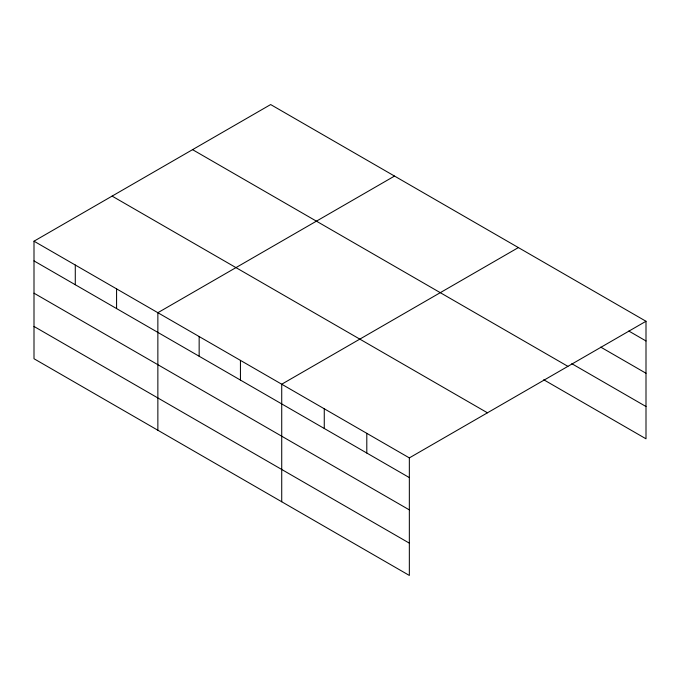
<?xml version="1.0" encoding="UTF-8"?>
<svg xmlns="http://www.w3.org/2000/svg" width="680" height="680" viewBox="0 0 680 680"><rect width="100%" height="100%" fill="white"/><g stroke="black" fill="none" stroke-linecap="round" stroke-linejoin="round"><path stroke-width="1.02" d="M409.343 509.889L409.343 457.895L34 241.196L34 358.734L409.343 575.442L409.343 509.889L34 293.182M34 241.196L270.657 104.558L646 321.266L646 438.804L543.728 379.763M394.519 176.069L157.862 312.707L157.862 430.253M518.381 247.579L281.724 384.217L281.724 501.763M409.343 457.895L646 321.266M628.804 331.041L646 340.969M600.746 347.123L646 373.252M571.787 363.673L646 406.521M192.559 149.651L567.902 366.35M112.098 196.103L487.441 412.802M34 260.899L409.343 477.598M34 326.451L409.343 543.15M366.8 433.339L366.8 453.041M324.267 408.774L324.267 428.476M240.44 360.375L240.44 380.086M199.155 336.541L199.155 356.243M116.578 288.864L116.578 308.567M75.284 265.03L75.284 284.733"/></g></svg>
